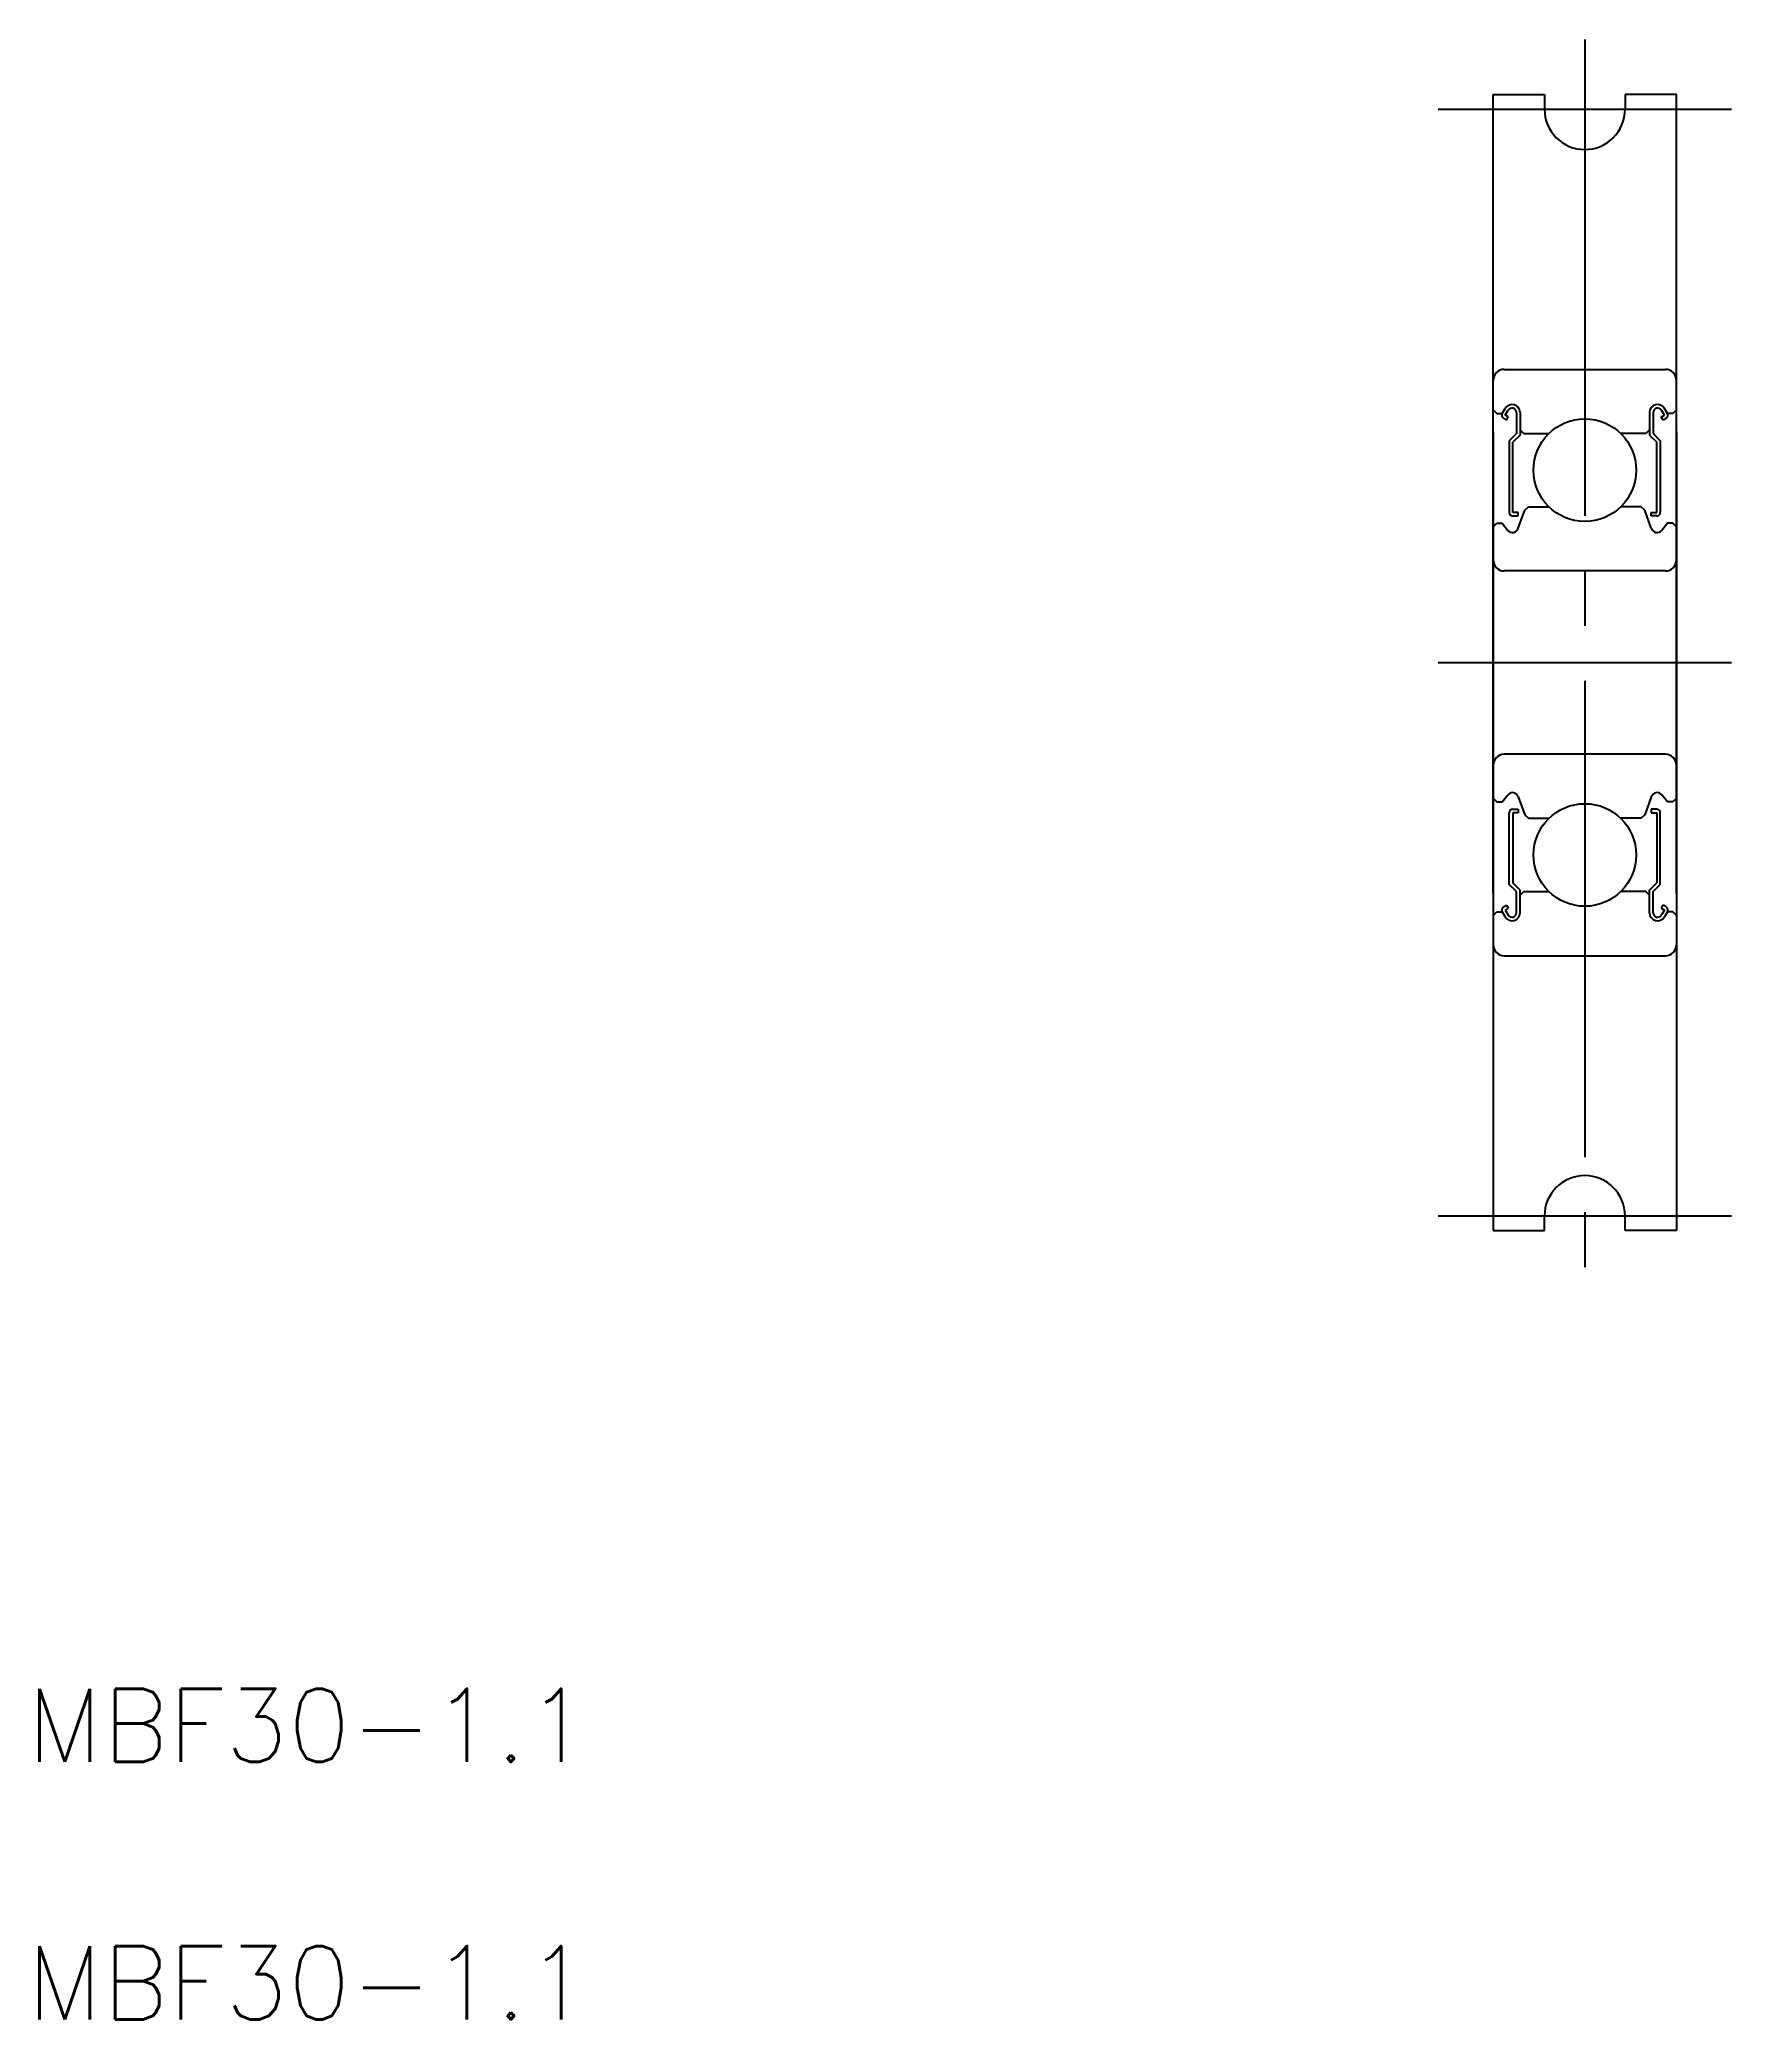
# Model space of a CAD drawing. Extents: x 74.9 to 121, y 152.2 to 206.2.
import ezdxf

# ---------------------------------------------------------------- set-up
doc = ezdxf.new("R2010")
doc.units = 0
doc.linetypes.add('CENTER', pattern=[17.5, 13, -1.5, 1.5, -1.5])
doc.layers.get('0').update_dxf_attribs({"linetype": 'CONTINUOUS'})
doc.layers.add('CENTER', color=1, linetype='CENTER')
doc.styles.get("Standard").update_dxf_attribs({"font": 'txt.shx', "bigfont": '@extfont2.shx'})

msp = doc.modelspace()

# ---------------------------------------------------------------- linework, layer by layer
at = {"color": 7, "linetype": 'CONTINUOUS'}
for p, q in [((114.537, 189.211), (114.537, 204.711)), ((114.537, 204.711), (115.937, 204.711)), ((115.937, 204.711), (115.937, 204.311)), ((118.137, 204.711), (118.137, 204.311)), ((119.537, 204.711), (118.137, 204.711)), ((119.537, 189.211), (119.537, 204.711)), ((114.837, 197.211), (119.237, 197.211)), ((114.537, 196.111), (114.637, 196.011)), ((114.781, 196.011), (114.861, 196.145)), ((119.292, 196.011), (119.212, 196.145)), ((119.537, 196.111), (119.437, 196.011)), ((114.637, 196.011), (114.781, 196.011)), ((114.817, 195.877), (114.901, 195.828)), ((114.866, 195.962), (114.946, 196.097)), ((114.95, 195.913), (114.866, 195.962)), ((114.901, 195.828), (114.95, 195.913)), ((115.172, 196.036), (115.172, 195.461)), ((115.27, 196.036), (115.27, 195.42)), ((118.803, 196.036), (118.803, 195.42)), ((118.901, 196.036), (118.901, 195.461)), ((119.123, 195.913), (119.207, 195.962)), ((119.172, 195.828), (119.123, 195.913)), ((119.207, 195.962), (119.128, 196.097)), ((119.256, 195.877), (119.172, 195.828)), ((119.437, 196.011), (119.292, 196.011)), ((114.537, 195.511), (114.537, 189.211)), ((115.172, 195.461), (114.977, 195.265)), ((114.977, 195.265), (114.977, 193.308)), ((115.27, 195.42), (115.074, 195.225)), ((115.074, 193.308), (115.074, 195.225)), ((115.27, 195.561), (115.37, 195.461)), ((115.37, 195.461), (116.057, 195.461)), ((118.703, 195.461), (118.016, 195.461)), ((118.803, 195.561), (118.703, 195.461)), ((118.803, 195.42), (118.999, 195.225)), ((118.901, 195.461), (119.097, 195.265)), ((118.999, 193.308), (118.999, 195.225)), ((119.097, 195.265), (119.097, 193.308)), ((119.537, 195.511), (119.537, 189.211)), ((115.4, 193.367), (115.5, 193.461)), ((115.5, 193.461), (116.057, 193.461)), ((118.574, 193.461), (118.016, 193.461)), ((118.674, 193.367), (118.574, 193.461)), ((114.537, 192.911), (114.637, 193.011)), ((114.637, 193.011), (114.781, 193.011)), ((114.781, 193.011), (114.938, 192.818)), ((115.221, 193.308), (115.074, 193.308)), ((115.074, 193.211), (115.221, 193.211)), ((115.221, 192.876), (115.4, 193.367)), ((115.221, 193.211), (115.221, 193.308)), ((118.852, 192.876), (118.674, 193.367)), ((118.852, 193.308), (118.999, 193.308)), ((118.852, 193.211), (118.852, 193.308)), ((118.999, 193.211), (118.852, 193.211)), ((119.292, 193.011), (119.135, 192.818)), ((119.437, 193.011), (119.292, 193.011)), ((119.537, 192.911), (119.437, 193.011)), ((119.237, 191.711), (114.837, 191.711)), ((114.537, 189.211), (114.537, 173.711)), ((114.537, 182.911), (114.537, 189.211)), ((119.537, 189.211), (119.537, 173.711)), ((119.537, 182.911), (119.537, 189.211)), ((119.237, 186.711), (114.837, 186.711)), ((114.537, 185.511), (114.637, 185.411)), ((114.637, 185.411), (114.781, 185.411)), ((114.781, 185.411), (114.938, 185.603)), ((115.221, 185.545), (115.4, 185.055)), ((118.852, 185.545), (118.674, 185.055)), ((119.292, 185.411), (119.135, 185.603)), ((119.437, 185.411), (119.292, 185.411)), ((119.537, 185.511), (119.437, 185.411)), ((114.977, 183.156), (114.977, 185.113)), ((115.074, 185.211), (115.221, 185.211)), ((115.221, 185.113), (115.074, 185.113)), ((115.074, 185.113), (115.074, 183.197)), ((115.221, 185.211), (115.221, 185.113)), ((115.4, 185.055), (115.5, 184.961)), ((115.5, 184.961), (116.057, 184.961)), ((118.574, 184.961), (118.016, 184.961)), ((118.674, 185.055), (118.574, 184.961)), ((118.999, 185.211), (118.852, 185.211)), ((118.852, 185.211), (118.852, 185.113)), ((118.852, 185.113), (118.999, 185.113)), ((118.999, 185.113), (118.999, 183.197)), ((119.097, 183.156), (119.097, 185.113)), ((115.172, 182.961), (114.977, 183.156)), ((115.27, 183.001), (115.074, 183.197)), ((118.803, 183.001), (118.999, 183.197)), ((118.901, 182.961), (119.097, 183.156)), ((115.172, 182.385), (115.172, 182.961)), ((115.27, 182.385), (115.27, 183.001)), ((115.27, 182.861), (115.37, 182.961)), ((115.37, 182.961), (116.057, 182.961)), ((118.703, 182.961), (118.016, 182.961)), ((118.803, 182.861), (118.703, 182.961)), ((118.803, 182.385), (118.803, 183.001)), ((118.901, 182.385), (118.901, 182.961)), ((114.537, 182.311), (114.637, 182.411)), ((114.637, 182.411), (114.781, 182.411)), ((114.781, 182.411), (114.861, 182.276)), ((114.817, 182.544), (114.901, 182.593)), ((114.95, 182.508), (114.866, 182.459)), ((114.866, 182.459), (114.946, 182.325)), ((114.901, 182.593), (114.95, 182.508)), ((119.172, 182.593), (119.123, 182.508)), ((119.123, 182.508), (119.207, 182.459)), ((119.207, 182.459), (119.128, 182.325)), ((119.256, 182.544), (119.172, 182.593)), ((119.292, 182.411), (119.212, 182.276)), ((119.437, 182.411), (119.292, 182.411)), ((119.537, 182.311), (119.437, 182.411)), ((114.837, 181.211), (119.237, 181.211)), ((115.937, 173.711), (115.937, 174.111)), ((118.137, 173.711), (118.137, 174.111)), ((114.537, 173.711), (115.937, 173.711)), ((119.537, 173.711), (118.137, 173.711))]:
    msp.add_line(p, q, dxfattribs=at)
for centre in [(117.037, 194.461), (117.037, 183.961)]:
    msp.add_circle(centre, 1.4, dxfattribs=at)
for centre, radius, start, end in [((117.037, 204.311), 1.1, 180, 0), ((114.837, 196.911), 0.3, 90, 180), ((119.237, 196.911), 0.3, 0, 90), ((115.051, 196.036), 0.219, 0, 150.0003), ((115.051, 196.036), 0.121, 0, 150.0001), ((119.022, 196.036), 0.219, 29.9997, 180), ((119.022, 196.036), 0.121, 29.9999, 180), ((114.866, 195.962), 0.0978, 150.0138, 239.9963), ((119.207, 195.962), 0.0978, 300.0037, 29.9862), ((115.064, 192.924), 0.164, 220.0001, 343.1529), ((115.074, 193.308), 0.0978, 180.0001, 270), ((119.009, 192.924), 0.164, 196.8471, 319.9999), ((118.999, 193.308), 0.0978, 270, 359.9999), ((114.837, 192.011), 0.3, 180, 270), ((119.237, 192.011), 0.3, 270, 0), ((114.837, 186.411), 0.3, 90, 180), ((119.237, 186.411), 0.3, 0, 90), ((115.064, 185.498), 0.164, 16.8471, 139.9999), ((119.009, 185.498), 0.164, 40.0001, 163.1529), ((115.074, 185.113), 0.0978, 90, 179.9999), ((118.999, 185.113), 0.0978, 0.0001, 90), ((114.866, 182.459), 0.0978, 120.0037, 209.9862), ((115.051, 182.385), 0.219, 209.9997, 0), ((115.051, 182.385), 0.121, 209.9999, 0), ((119.022, 182.385), 0.219, 180, 330.0003), ((119.022, 182.385), 0.121, 180, 330.0001), ((119.207, 182.459), 0.0978, 330.0138, 59.9963), ((114.837, 181.511), 0.3, 180, 270), ((119.237, 181.511), 0.3, 270, 0), ((117.037, 174.111), 1.1, 0, 180)]:
    msp.add_arc(centre, radius, start, end, dxfattribs=at)
at = {"layer": 'CENTER', "color": 1, "linetype": 'CENTER'}
for p, q in [((117.037, 206.211), (117.037, 172.211)), ((113.037, 204.311), (121.037, 204.311)), ((113.037, 189.211), (121.037, 189.211)), ((113.037, 174.111), (121.037, 174.111))]:
    msp.add_line(p, q, dxfattribs=at)

# ---------------------------------------------------------------- texts
at = {"color": 7, "linetype": 'CONTINUOUS'}
for p in [(74.537, 159.211), (74.537, 152.187)]:
    msp.add_text('MBF30-1.1', height=2, dxfattribs=at).set_placement(p)

doc.saveas('drawing.dxf')
